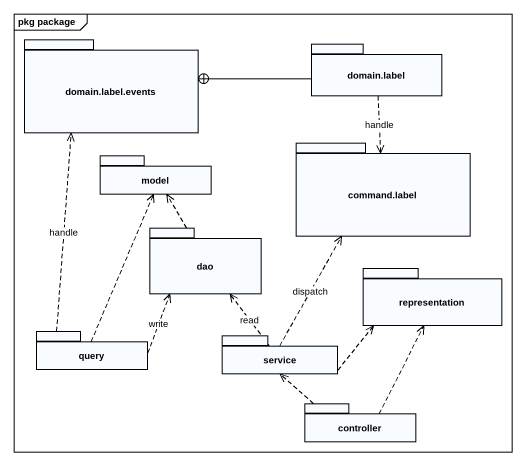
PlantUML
@startuml
mainframe pkg package
package "domain.label.events" as domain_label_events {
}
package "domain.label" as domain_label {
}
package model {
}
package "command.label" as command_label {
}
package dao {
}
package representation {
}
package query {
}
package service {
}
package controller {
}
domain_label -left-+ domain_label_events
domain_label ..> command_label : handle
dao .up.> model
query .up.> domain_label_events : handle
query .up.> model
query .up.> dao : write
service .up.> command_label : dispatch
service .up.> dao : read
service .right.> representation
controller .up.> representation
controller .up.> service
@enduml
